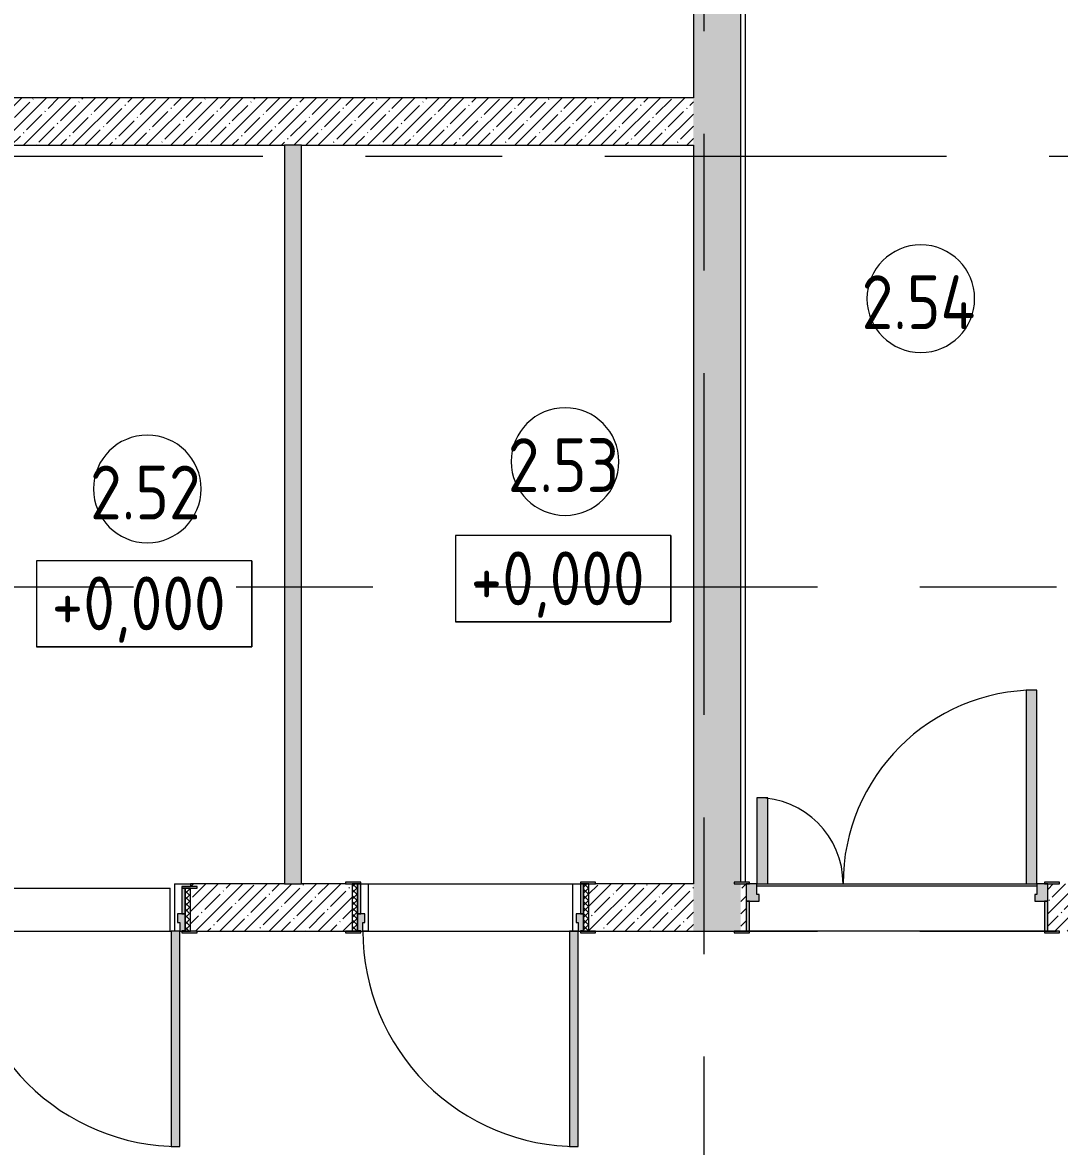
# Model space of a CAD drawing. Header units: millimetres. Extents: x 81037 to 284518, y -8553 to 29000.
# Drawn here: x 89695 to 94510, y 12400 to 17620 of the extents above; entities that cross this region are included whole.
import ezdxf

# ---------------------------------------------------------------- set-up
doc = ezdxf.new("R2010")
doc.units = ezdxf.units.MM
doc.linetypes.add('Осевая', pattern=[3175, 635, -476.25, 1587.5, -476.25])
for name, color, linetype, lineweight in [('A-AREA-IDEN', 7, 'Continuous', 9), ('A-WALL-1', 7, 'Continuous', 13), ('G-ANNO-DIMS', 7, 'Continuous', 9), ('I-WALL', 7, 'Continuous', 9), ('Оси-2', 7, 'Осевая', 9)]:
    doc.layers.add(name, color=color, linetype=linetype, lineweight=lineweight)
for name, color, linetype, lineweight, true_color in [('A-DOOR-1', 7, 'Continuous', 9, 0xaaaaaa), ('A-DOOR-2', 7, 'Continuous', 9, 0xe2e2e2), ('A-DOOR-FRAM-1', 7, 'Continuous', 9, 0xe2e2e2), ('A-DOOR-FRAM-2', 7, 'Continuous', 9, 0xaaaaaa), ('A-FLOR-1', 7, 'Continuous', 9, 0xaaaaaa), ('I-WALL-1', 7, 'Continuous', 9, 0x787878)]:
    doc.layers.add(name, color=color, linetype=linetype, lineweight=lineweight, true_color=true_color)
doc.styles.add('GOST Common', font='GOST_Common.ttf', dxfattribs={"width": 0.9, "height": 250})
pattern_1 = [(45, (0, 0), (-57.024626, 57.024626), []), (45, (57.025, 0), (-57.024626, 57.024626), [100.806, -20.161, 3.353, -16.808])]

# ---------------------------------------------------------------- blocks, each defined once
blk = doc.blocks.new('110_Дверь_СКБ_2Ст - Д-1_л_Лестничная клетка EIS60 2-32142534-План монтажа стен и перегородок 2 этажа в осях 23_33')
at = {"layer": 'A-DOOR-2'}
for points in [[(662.5, 1010), (612.5, 1010), (612.5, 110), (662.5, 110), (662.5, 1005.8)], [(-587.5, 510), (-637.5, 510), (-637.5, 110), (-587.5, 110)], [(712.5, 30), (697.5, 30), (697.5, -110), (712.5, -110)]]:
    blk.add_hatch(color=256, dxfattribs=at).paths.add_polyline_path(points)
h = blk.add_hatch(color=256, dxfattribs=at)
h.paths.add_polyline_path([(712.5, 110), (662.5, 110), (662.5, 60), (652.5, 60), (652.5, 30), (712.5, 30)])
h.paths.add_polyline_path([(-627.5, 30), (-627.5, 60), (-637.5, 60), (-637.5, 110), (-687.5, 110), (-687.5, 30)])
at = {"layer": 'A-DOOR-FRAM-1'}
for points in [[(-672.5, 110), (-672.5, 118), (-742.5, 118), (-742.5, 110)], [(767.5, 110), (767.5, 118), (697.5, 118), (697.5, 110)], [(-672.5, 30), (-687.5, 30), (-687.5, -110), (-672.5, -110)], [(-672.5, -110), (-742.5, -110), (-742.5, -118), (-672.5, -118)], [(767.5, -118), (767.5, -110), (697.5, -110), (697.5, -118)]]:
    blk.add_hatch(color=256, dxfattribs=at).paths.add_polyline_path(points)
at = {"layer": 'A-DOOR-1'}
for p, q in [((662.5, 1010), (612.5, 1010)), ((612.5, 1010), (612.5, 110)), ((662.5, 110), (662.5, 1010)), ((-637.5, 510), (-637.5, 110)), ((-587.5, 510), (-637.5, 510)), ((-587.5, 110), (-587.5, 510)), ((-637.5, 110), (-587.5, 110)), ((612.5, 110), (662.5, 110))]:
    blk.add_line(p, q, dxfattribs=at)
for centre, radius, start, end in [((662.5, 110), 900, 90, 180), ((-637.5, 110), 400, 360, 90)]:
    blk.add_arc(centre, radius, start, end, dxfattribs=at)
at = {"layer": 'A-DOOR-FRAM-2'}
for p, q in [((-672.5, 118), (-742.5, 118)), ((-742.5, 118), (-742.5, 110)), ((-742.5, 110), (-672.5, 110)), ((-637.5, 110), (-687.5, 110)), ((-687.5, 110), (-687.5, 30)), ((-672.5, 110), (-672.5, 118)), ((-637.5, 60), (-637.5, 110)), ((662.5, 110), (662.5, 60)), ((712.5, 110), (662.5, 110)), ((767.5, 118), (697.5, 118)), ((697.5, 118), (697.5, 110)), ((697.5, 110), (767.5, 110)), ((712.5, 30), (712.5, 110)), ((767.5, 110), (767.5, 118)), ((-627.5, 60), (-637.5, 60)), ((-627.5, 30), (-627.5, 60)), ((662.5, 60), (652.5, 60)), ((652.5, 60), (652.5, 30)), ((-687.5, 30), (-627.5, 30)), ((-672.5, 30), (-687.5, 30)), ((-687.5, 30), (-687.5, -110)), ((-672.5, -110), (-672.5, 30)), ((652.5, 30), (712.5, 30)), ((712.5, 30), (697.5, 30)), ((697.5, 30), (697.5, -110)), ((712.5, -110), (712.5, 30)), ((-672.5, -110), (-742.5, -110)), ((-742.5, -110), (-742.5, -118)), ((-742.5, -118), (-672.5, -118)), ((-687.5, -110), (-672.5, -110)), ((-672.5, -118), (-672.5, -110)), ((697.5, -110), (712.5, -110)), ((767.5, -110), (697.5, -110)), ((697.5, -110), (697.5, -118)), ((697.5, -118), (767.5, -118)), ((767.5, -118), (767.5, -110))]:
    blk.add_line(p, q, dxfattribs=at)
blk = doc.blocks.new('110_Дверь_СКБ_1Ст_Внутренняя1 - Д-3 _п_ 1100x2100h_много всего-32102842-План монтажа стен и перегородок 2 этажа в осях 23_33')
at = {"layer": 'A-DOOR-1'}
h = blk.add_hatch(dxfattribs=at)
h.set_pattern_fill('FP_20', color=256, style=0, pattern_type=2)
h.set_pattern_definition([(135, (1751.41, 174.685), (-14.14214, -14.14214), []), (225, (1751.41, 174.685), (14.14214, -14.14214), [])])
h.paths.add_polyline_path([(562.5, 110), (537.5, 110), (537.5, -110), (562.5, -110), (562.5, 72.9)])
at = {"layer": 'A-DOOR-2'}
h = blk.add_hatch(color=256, dxfattribs=at)
h.paths.add_polyline_path([(-512.5, 110), (-512.5, 30), (-477.5, 30), (-477.5, 70), (-487.5, 70), (-487.5, 110)])
h.paths.add_polyline_path([(512.5, 110), (512.5, 70), (502.5, 70), (502.5, 30), (537.5, 30), (537.5, 110)])
at = {"layer": 'A-DOOR-FRAM-1'}
for points in [[(-487.5, 1110), (-487.5, 110), (-447.5, 110), (-447.5, 1110)], [(-567.5, 118), (-567.5, 110), (-497.5, 110), (-497.5, 118)], [(-512.5, 110), (-512.5, 109), (-497.5, 110)], [(592.5, 118), (522.5, 118), (522.5, 110), (592.5, 110)], [(522.5, 110), (522.5, 109), (537.5, 110)], [(-497.5, 30), (-512.5, 30), (-512.5, -110), (-497.5, -110)], [(537.5, 30), (522.5, 30), (522.5, -110), (537.5, -110)], [(-567.5, -110), (-567.5, -118), (-497.5, -118), (-497.5, -110)], [(592.5, -110), (522.5, -110), (522.5, -118), (592.5, -118)]]:
    blk.add_hatch(color=256, dxfattribs=at).paths.add_polyline_path(points)
at = {"layer": 'A-DOOR-FRAM-2'}
h = blk.add_hatch(dxfattribs=at)
h.set_pattern_fill('FP_21', color=256, style=0, pattern_type=2)
h.set_pattern_definition([(45, (-371.384, 174.685), (-14.1421, 14.1421), []), (135, (-371.384, 174.685), (-14.1421, -14.1421), [])])
h.paths.add_polyline_path([(-512.5, 110), (-537.5, 110), (-537.5, -110), (-512.5, -110), (-512.5, 72.9)])
at = {"layer": 'A-DOOR-1'}
for p, q in [((-487.5, 1110), (-487.5, 110)), ((-447.5, 1110), (-487.5, 1110)), ((-447.5, 110), (-447.5, 1110)), ((-487.5, 110), (-447.5, 110))]:
    blk.add_line(p, q, dxfattribs=at)
blk.add_arc((-487.5, 110), 1000, 360, 90, dxfattribs=at)
at = {"layer": 'A-DOOR-FRAM-2'}
for p, q in [((-497.5, 118), (-567.5, 118)), ((-567.5, 118), (-567.5, 110)), ((-567.5, 110), (-497.5, 110)), ((-512.5, 110), (-537.5, 110)), ((-537.5, 110), (-537.5, -110)), ((-487.5, 110), (-512.5, 110)), ((-512.5, 110), (-512.5, 30)), ((-512.5, -110), (-512.5, 110)), ((-497.5, 110), (-512.5, 110)), ((-512.5, 110), (-512.5, 109)), ((-512.5, 109), (-497.5, 109)), ((-497.5, 110), (-497.5, 118)), ((-497.5, 109), (-497.5, 110)), ((-487.5, 70), (-487.5, 110)), ((512.5, 110), (512.5, 70)), ((537.5, 110), (512.5, 110)), ((592.5, 118), (522.5, 118)), ((522.5, 118), (522.5, 110)), ((537.5, 110), (522.5, 110)), ((522.5, 110), (522.5, 109)), ((522.5, 110), (592.5, 110)), ((522.5, 109), (537.5, 109)), ((537.5, 30), (537.5, 110)), ((562.5, 110), (537.5, 110)), ((537.5, 110), (537.5, -110)), ((537.5, 109), (537.5, 110)), ((562.5, -110), (562.5, 110)), ((592.5, 110), (592.5, 118)), ((-477.5, 70), (-487.5, 70)), ((-477.5, 30), (-477.5, 70)), ((512.5, 70), (502.5, 70)), ((502.5, 70), (502.5, 30)), ((-512.5, 30), (-477.5, 30)), ((-497.5, 30), (-512.5, 30)), ((-512.5, 30), (-512.5, -110)), ((-497.5, -110), (-497.5, 30)), ((502.5, 30), (537.5, 30)), ((537.5, 30), (522.5, 30)), ((522.5, 30), (522.5, -110)), ((537.5, -110), (537.5, 30)), ((-497.5, -110), (-567.5, -110)), ((-567.5, -110), (-567.5, -118)), ((-567.5, -118), (-497.5, -118)), ((-537.5, -110), (-512.5, -110)), ((-512.5, -110), (-497.5, -110)), ((-497.5, -118), (-497.5, -110)), ((522.5, -110), (537.5, -110)), ((592.5, -110), (522.5, -110)), ((522.5, -110), (522.5, -118)), ((522.5, -118), (592.5, -118)), ((537.5, -110), (562.5, -110)), ((592.5, -118), (592.5, -110))]:
    blk.add_line(p, q, dxfattribs=at)
blk = doc.blocks.new('110_Дверь_СКБ_1Ст_Внутренняя1 - Д-3 _п_ 1100x2100h_много всего-32102838-План монтажа стен и перегородок 2 этажа в осях 23_33')
at = {"layer": 'A-DOOR-1'}
h = blk.add_hatch(dxfattribs=at)
h.set_pattern_fill('FP_22', color=256, style=0, pattern_type=2)
h.set_pattern_definition([(135, (1751.41, 164.685), (-14.14214, -14.14214), []), (225, (1751.41, 164.685), (14.14214, -14.14214), [])])
h.paths.add_polyline_path([(562.5, 100), (537.5, 100), (537.5, -100), (562.5, -100), (562.5, 62.9)])
at = {"layer": 'A-DOOR-2'}
h = blk.add_hatch(color=256, dxfattribs=at)
h.paths.add_polyline_path([(-487.5, 100), (-512.5, 100), (-512.5, 20), (-477.5, 20), (-477.5, 60), (-487.5, 60)])
h.paths.add_polyline_path([(512.5, 100), (512.5, 60), (502.5, 60), (502.5, 20), (537.5, 20), (537.5, 100)])
at = {"layer": 'A-DOOR-FRAM-1'}
for points in [[(-487.5, 1100), (-487.5, 100), (-447.5, 100), (-447.5, 1100)], [(-567.5, 108), (-567.5, 100), (-497.5, 100), (-497.5, 108)], [(592.5, 108), (522.5, 108), (522.5, 100), (592.5, 100)], [(-512.5, 100), (-512.5, 99), (-497.5, 100)], [(522.5, 100), (522.5, 99), (537.5, 100)], [(-497.5, 20), (-512.5, 20), (-512.5, -100), (-497.5, -100)], [(537.5, 20), (522.5, 20), (522.5, -100), (537.5, -100)], [(-567.5, -100), (-567.5, -108), (-497.5, -108), (-497.5, -100)], [(592.5, -100), (522.5, -100), (522.5, -108), (592.5, -108)]]:
    blk.add_hatch(color=256, dxfattribs=at).paths.add_polyline_path(points)
at = {"layer": 'A-DOOR-FRAM-2'}
h = blk.add_hatch(dxfattribs=at)
h.set_pattern_fill('FP_23', color=256, style=0, pattern_type=2)
h.set_pattern_definition([(45, (-371.384, 164.685), (-14.1421, 14.1421), []), (135, (-371.384, 164.685), (-14.1421, -14.1421), [])])
h.paths.add_polyline_path([(-512.5, 100), (-537.5, 100), (-537.5, -100), (-512.5, -100)])
at = {"layer": 'A-DOOR-1'}
for p, q in [((-487.5, 1100), (-487.5, 100)), ((-447.5, 1100), (-487.5, 1100)), ((-447.5, 100), (-447.5, 1100)), ((-487.5, 100), (-447.5, 100))]:
    blk.add_line(p, q, dxfattribs=at)
blk.add_arc((-487.5, 100), 1000, 360, 90, dxfattribs=at)
at = {"layer": 'A-DOOR-FRAM-2'}
for p, q in [((-497.5, 108), (-567.5, 108)), ((-567.5, 108), (-567.5, 100)), ((-497.5, 100), (-497.5, 108)), ((592.5, 108), (522.5, 108)), ((522.5, 108), (522.5, 100)), ((592.5, 100), (592.5, 108)), ((-567.5, 100), (-497.5, 100)), ((-512.5, 100), (-537.5, 100)), ((-537.5, 100), (-537.5, -100)), ((-487.5, 100), (-512.5, 100)), ((-512.5, 100), (-512.5, 20)), ((-512.5, -100), (-512.5, 100)), ((-497.5, 100), (-512.5, 100)), ((-512.5, 100), (-512.5, 99)), ((-512.5, 99), (-497.5, 99)), ((-497.5, 99), (-497.5, 100)), ((-487.5, 60), (-487.5, 100)), ((-477.5, 60), (-487.5, 60)), ((-477.5, 20), (-477.5, 60)), ((512.5, 60), (502.5, 60)), ((502.5, 60), (502.5, 20)), ((512.5, 100), (512.5, 60)), ((537.5, 100), (512.5, 100)), ((537.5, 100), (522.5, 100)), ((522.5, 100), (522.5, 99)), ((522.5, 100), (592.5, 100)), ((522.5, 99), (537.5, 99)), ((537.5, 20), (537.5, 100)), ((562.5, 100), (537.5, 100)), ((537.5, 100), (537.5, -100)), ((537.5, 99), (537.5, 100)), ((562.5, -100), (562.5, 100)), ((-512.5, 20), (-477.5, 20)), ((-497.5, 20), (-512.5, 20)), ((-512.5, 20), (-512.5, -100)), ((-497.5, -100), (-497.5, 20)), ((502.5, 20), (537.5, 20)), ((537.5, 20), (522.5, 20)), ((522.5, 20), (522.5, -100)), ((537.5, -100), (537.5, 20)), ((-497.5, -100), (-567.5, -100)), ((-567.5, -100), (-567.5, -108)), ((-537.5, -100), (-512.5, -100)), ((-512.5, -100), (-497.5, -100)), ((-497.5, -108), (-497.5, -100)), ((522.5, -100), (537.5, -100)), ((592.5, -100), (522.5, -100)), ((522.5, -100), (522.5, -108)), ((537.5, -100), (562.5, -100)), ((592.5, -108), (592.5, -100)), ((-567.5, -108), (-497.5, -108)), ((522.5, -108), (592.5, -108))]:
    blk.add_line(p, q, dxfattribs=at)
blk = doc.blocks.new('Марка_Помещения - Номер-25198446-План монтажа стен и перегородок 2 этажа в осях 23_33')
at = {"layer": 'A-AREA-IDEN'}
for start, end in [(360, 180), (180, 360)]:
    blk.add_arc((0, 0), 2.5, start, end, dxfattribs=at)
blk = doc.blocks.new('Высотные отметки - 10х4_h_-17668695-План монтажа стен и перегородок 2 этажа в осях 23_33')
at = {"layer": 'G-ANNO-DIMS'}
for p, q in [((-5, 4), (-5, 0)), ((5, 4), (-5, 4)), ((5, 4), (-5, 4)), ((-5, 4), (-5, 0)), ((5, 4), (5, 0)), ((5, 0), (5, 4)), ((5, 0), (-5, 0)), ((-5, 0), (5, 0))]:
    blk.add_line(p, q, dxfattribs=at)

msp = doc.modelspace()

# ---------------------------------------------------------------- hatches: boundary and pattern name
at = {"layer": 'I-WALL'}
h = msp.add_hatch(dxfattribs=at)
h.set_pattern_fill('FP_2', color=256, style=0, pattern_type=2)
h.set_pattern_definition(pattern_1)
h.paths.add_polyline_path([(93000, 13400), (93030, 13400), (93030, 13620), (93000, 13620), (93000, 13628), (93030, 13628), (93030, 21550), (92810, 21550), (92810, 13400)])
h = msp.add_hatch(dxfattribs=at)
h.set_pattern_fill('FP_2', color=256, style=0, pattern_type=2)
h.set_pattern_definition(pattern_1)
h.paths.add_polyline_path([(92365.1, 17050), (92810, 17050), (92810, 17270), (86490, 17270), (86490, 17050), (90990.7, 17050)])
h = msp.add_hatch(dxfattribs=at)
h.set_pattern_fill('FP_2', color=256, style=0, pattern_type=2)
h.set_pattern_definition(pattern_1)
h.paths.add_polyline_path([(92365.1, 13400), (92810, 13400), (92810, 13620), (92325, 13620), (92325, 13400), (92355, 13400)])
h.paths.add_polyline_path([(91225, 13400), (91225, 13620), (90475, 13620), (90475, 13608), (90505, 13608), (90505, 13600), (90475, 13600), (90475, 13400), (91195, 13400)])
h = msp.add_hatch(dxfattribs=at)
h.set_pattern_fill('FP_2', color=256, style=0, pattern_type=2)
h.set_pattern_definition(pattern_1)
h.paths.add_polyline_path([(94688.3, 13400), (94800, 13400), (94800, 13620), (94455, 13620), (94455, 13400), (94510, 13400)])
h.paths.add_polyline_path([(93055, 13400), (93055, 13620), (93030, 13620), (93030, 13400)])
at = {"layer": 'I-WALL-1'}
h = msp.add_hatch(dxfattribs=at)
h.set_pattern_fill('FP_19', color=256, style=0, pattern_type=2)
h.set_pattern_definition([(135, (0, 0), (-75.43415, -75.43415), [106.68, -17.78, 3.556, -17.78]), (135, (0, 75.39), (-75.43415, -75.43415), []), (50, (0, 0), (127.52922, -11.15758), [13.335, -146.685]), (355, (0, 0), (-24.66966, 133.74002), [10.668, -117.348]), (100.451, (10.63, -0.93), (102.85973, 122.58178), [11.333, -124.663]), (46.184, (0, 35.56), (189.75516, -29.43036), [20.002, -220.027]), (96.636, (15.81, 33.1), (166.1822, 173.1996), [17, -186.995]), (351.184, (0, 35.56), (166.18393, 173.19757), [16.002, -176.022]), (21, (17.78, 26.67), (106.13027, -71.58603), [13.335, -146.685]), (326, (17.78, 26.67), (43.26188, 128.93175), [10.668, -117.348]), (71.451, (26.62, 20.7), (149.39198, 57.34505), [11.333, -124.663]), (37.5, (0, 0), (2.162228, 59.188357), [3.353, -112.573, 3.353, -115.773, -117.792]), (37.5, (0, 0), (2.162228, 59.188357), [-235.052, 3.353, -114.44]), (7.5, (0, 0), (46.773857, 70.126152), [3.353, -64.567, 3.353, -109.906, -44.894]), (7.5, (0, 0), (46.773857, 70.126152), [-181.178, 3.353, -41.542]), (327.5, (-39.65, 0), (94.913671, -4.010093), [3.353, -41.097, 3.353, -135.331, -184.023]), (327.5, (-39.65, 0), (94.913671, -4.010093), [-183.134, 3.353, -180.67]), (317.5, (-57.43, 0), (103.69057, 17.79882), [3.353, -54.432, 3.353, -88.748, -130.683]), (317.5, (-57.43, 0), (103.69057, 17.79882), [-149.885, 3.353, -127.33])])
h.paths.add_polyline_path([(90990.7, 13620), (90990.7, 17050), (90910.7, 17050), (90910.7, 13620)])

# ---------------------------------------------------------------- linework, layer by layer
at = {"layer": 'A-FLOR-1'}
for p, q in [((93050, 21130), (93050, 13628)), ((90400, 13620), (90475, 13620)), ((91265, 13620), (91300, 13620)), ((91300, 13620), (91300, 13400)), ((92250, 13400), (92250, 13620)), ((92250, 13620), (92285, 13620)), ((93105, 13610), (94405, 13610)), ((89425, 13400), (90385, 13400)), ((91300, 13400), (92235, 13400))]:
    msp.add_line(p, q, dxfattribs=at)
at = {"layer": 'A-WALL-1'}
for p, q in [((90990.7, 17050), (90910.7, 17050)), ((90910.7, 13620), (90990.7, 13620))]:
    msp.add_line(p, q, dxfattribs=at)
at = {"layer": 'I-WALL'}
for p, q in [((93030, 13628), (93030, 21150)), ((92810, 17770), (92810, 17270)), ((92810, 17270), (89410, 17270)), ((89630, 17050), (90910.7, 17050)), ((90910.7, 17050), (90910.7, 13620)), ((90990.7, 17050), (92810, 17050)), ((90990.7, 13620), (90990.7, 17050)), ((92810, 17050), (92810, 13620)), ((89450, 13600), (90380, 13600)), ((90380, 13400), (90380, 13600)), ((90400, 13620), (90400, 13400)), ((90910.7, 13620), (90475, 13620)), ((90475, 13620), (90475, 13608)), ((91195, 13620), (90990.7, 13620)), ((91300, 13620), (92250, 13620)), ((92810, 13620), (92355, 13620)), ((93155, 13620), (94355, 13620)), ((90505, 13400), (91195, 13400)), ((91300, 13400), (91275, 13400)), ((92355, 13400), (93000, 13400)), ((94440, 13400), (93070, 13400))]:
    msp.add_line(p, q, dxfattribs=at)
at = {"layer": 'Оси-2'}
for p, q in [((92860, 593.7), (92860, 19415.1)), ((84936.7, 17000), (122760, 17000)), ((84336.7, 15000), (122160, 15000)), ((84336.7, 13400), (119719, 13400))]:
    msp.add_line(p, q, dxfattribs=at)

# ---------------------------------------------------------------- block references
at = {"layer": 'A-AREA-IDEN', "xscale": 99.99999999999993, "yscale": 99.99999999999993, "zscale": 99.99999999999993}
for p in [(93866, 16337.7), (92213.9, 15581.1), (90274.2, 15453.9)]:
    msp.add_blockref('Марка_Помещения - Номер-25198446-План монтажа стен и перегородок 2 этажа в осях 23_33', p, dxfattribs=at)
at = {"layer": 'A-DOOR-1'}
msp.add_blockref('110_Дверь_СКБ_2Ст - Д-1_л_Лестничная клетка EIS60 2-32142534-План монтажа стен и перегородок 2 этажа в осях 23_33', (93742.5, 13510), dxfattribs=at)
at = {"layer": 'A-DOOR-1', "rotation": 180}
for name, p in [('110_Дверь_СКБ_1Ст_Внутренняя1 - Д-3 _п_ 1100x2100h_много всего-32102842-План монтажа стен и перегородок 2 этажа в осях 23_33', (91787.5, 13510)), ('110_Дверь_СКБ_1Ст_Внутренняя1 - Д-3 _п_ 1100x2100h_много всего-32102838-План монтажа стен и перегородок 2 этажа в осях 23_33', (89937.5, 13500))]:
    msp.add_blockref(name, p, dxfattribs=at)
at = {"layer": 'G-ANNO-DIMS', "xscale": 99.99999999999993, "yscale": 99.99999999999993, "zscale": 99.99999999999993}
for p in [(92204.7, 14837.1), (90259.1, 14720.9)]:
    msp.add_blockref('Высотные отметки - 10х4_h_-17668695-План монтажа стен и перегородок 2 этажа в осях 23_33', p, dxfattribs=at)

# ---------------------------------------------------------------- texts
at = {"layer": 'A-AREA-IDEN', "char_height": 250, "attachment_point": 1, "style": 'GOST Common'}
for s, insert, width in [('2.54', (93591.3, 16446.3), 685.443), ('2.53', (91948.2, 15689.7), 663.797), ('2.52', (90008.5, 15562.5), 663.797)]:
    msp.add_mtext(s, dxfattribs=dict(at, insert=insert, width=width))
at = {"layer": 'G-ANNO-DIMS', "char_height": 250, "width": 1028.823, "attachment_point": 1, "line_spacing_factor": 1.022761, "style": 'GOST Common'}
for insert in [(91776, 15163.8), (89830.4, 15047.6)]:
    msp.add_mtext('+0,000', dxfattribs=dict(at, insert=insert))

doc.saveas('drawing.dxf')
